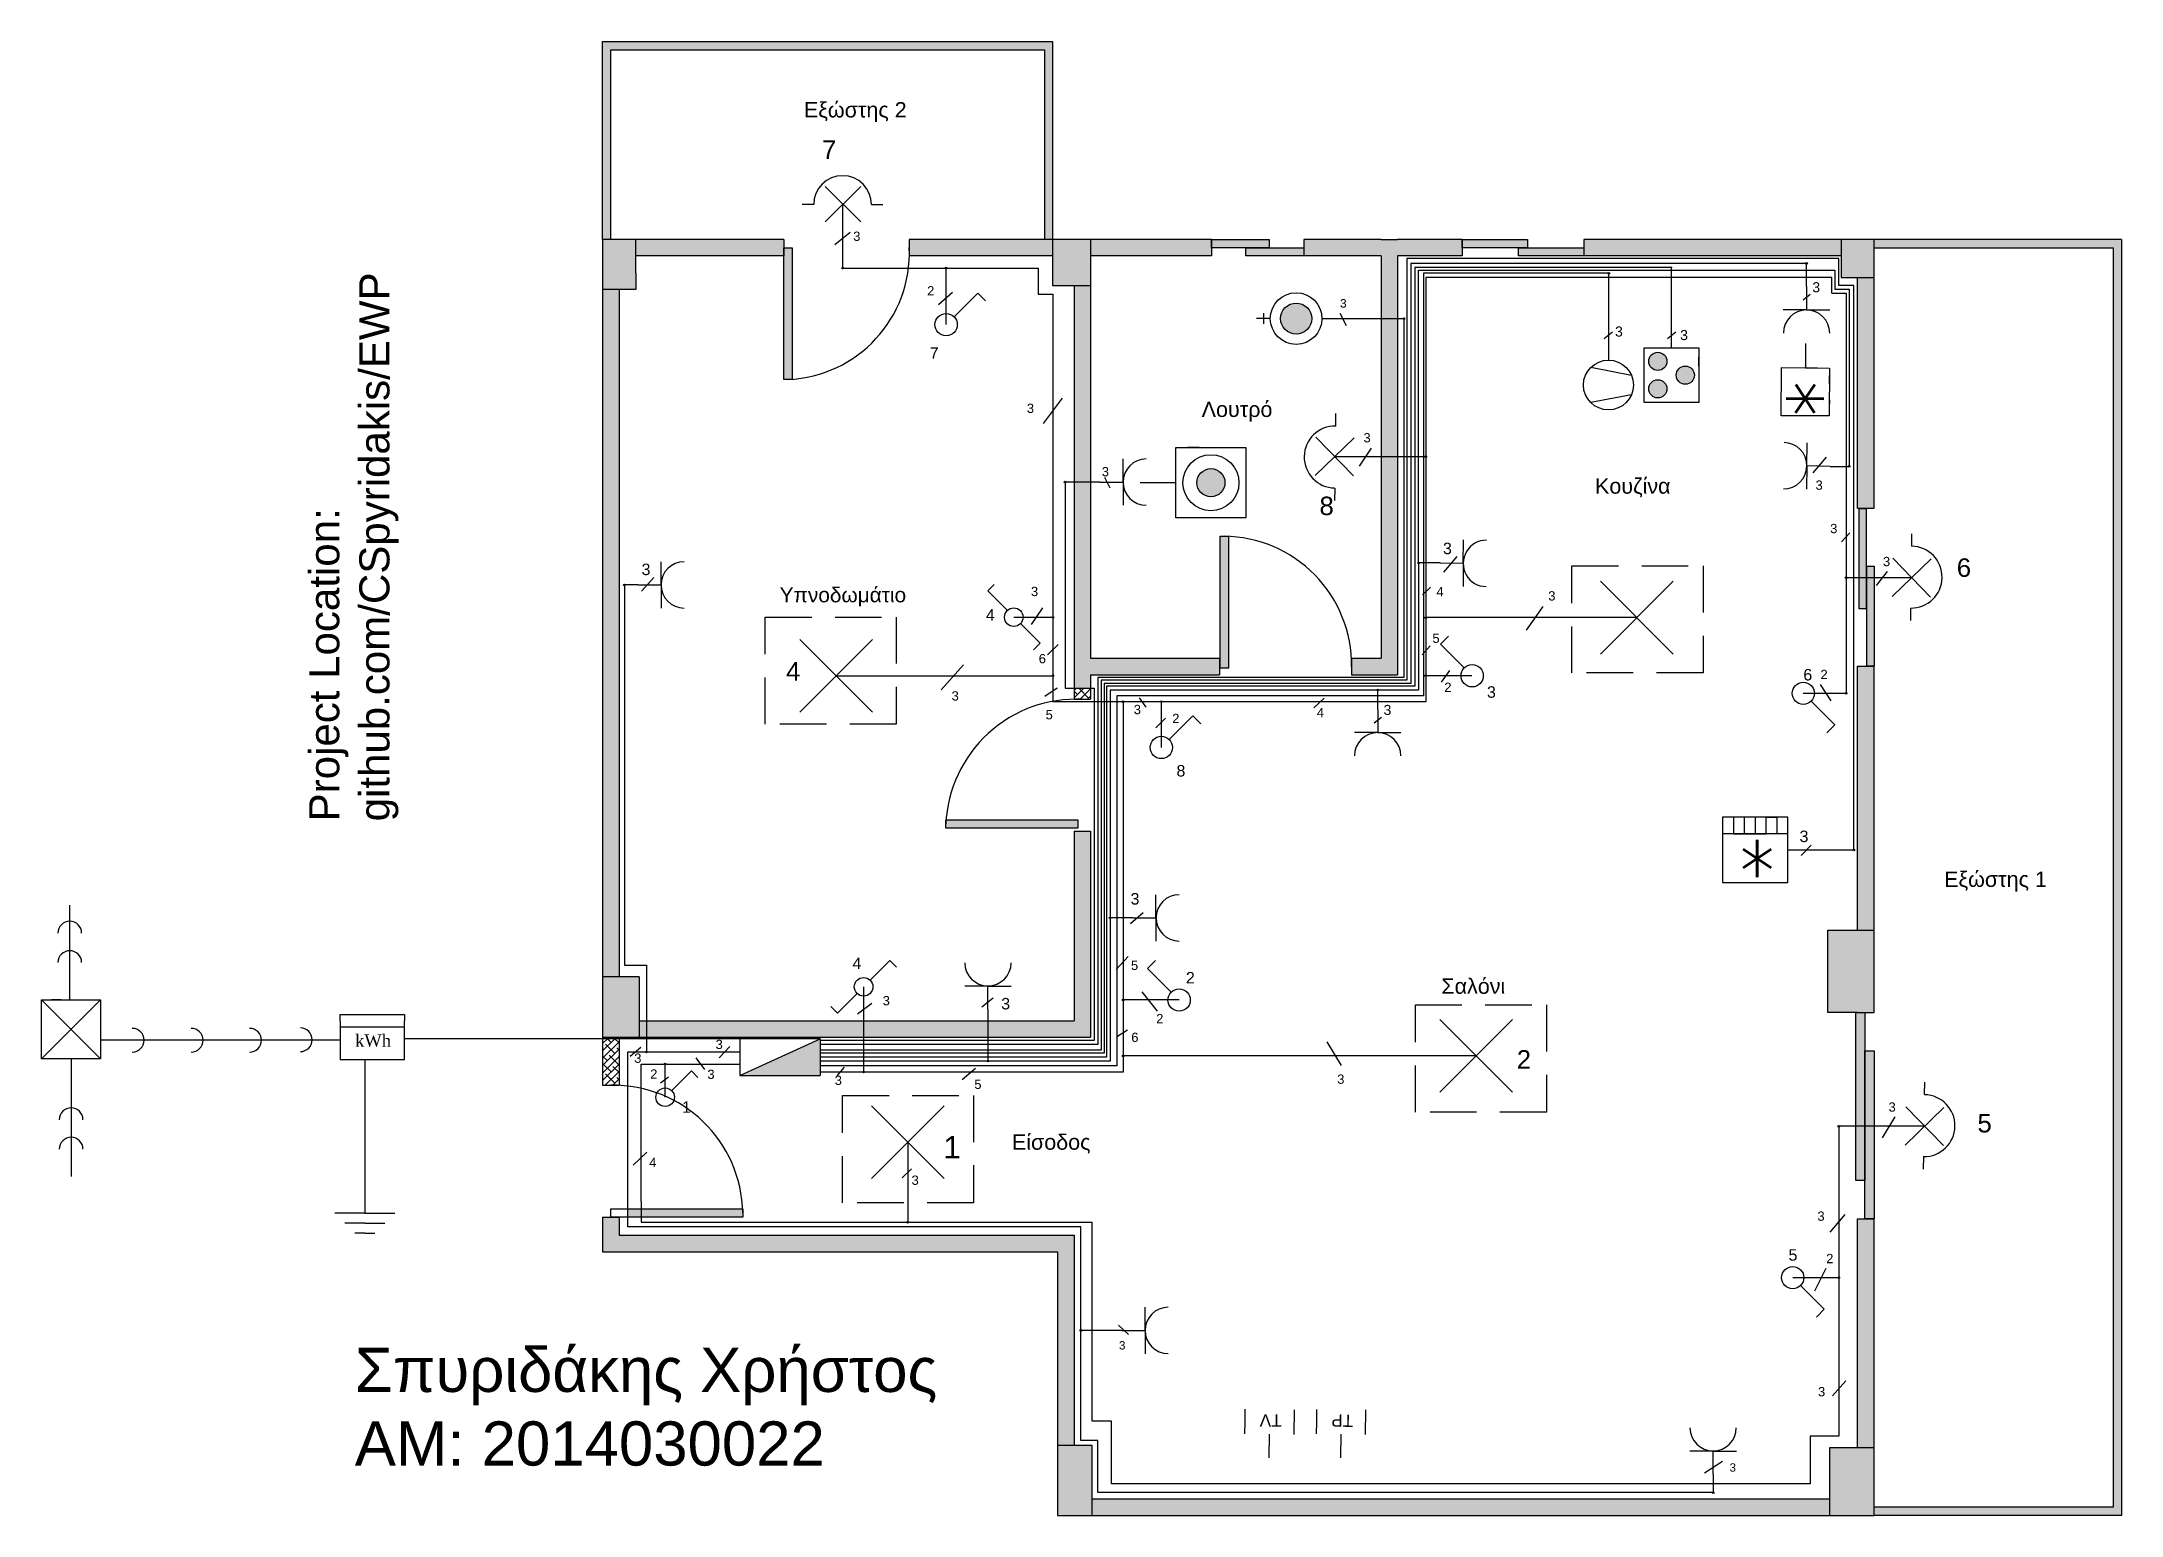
# Model space of a CAD drawing. Header units: millimetres. Extents: x 3 to 145, y 2 to 103.
import ezdxf

# ---------------------------------------------------------------- set-up
doc = ezdxf.new("R2010")
doc.units = ezdxf.units.MM
doc.linetypes.add('DASHDOTX2', pattern=[50.8, 25.4, -12.7, 0, -12.7])
doc.linetypes.add('HIDDEN2', pattern=[4.7625, 3.175, -1.5875])
doc.layers.add('συμβολα', color=254, linetype='Continuous')
doc.styles.get("Standard").update_dxf_attribs({"font": 'arial.ttf'})
doc.styles.add('TXT', font='romans.shx')
pattern_1 = [(45, (-393.8009, 8.25357), (-0.25234437, 0.25234437), []), (135, (-393.8009, 8.25357), (-0.75703312, 0.25234437), [0.8921721, -0.5353033])]
pattern_2 = [(0, (-393.8009, 8.2536), (0, 0.7851114), [0.5709901, -0.2141213]), (90, (-393.8009, 8.2536), (-0.7851114, 5e-17), [0.5709901, -0.2141213])]

# ---------------------------------------------------------------- blocks, each defined once
blk = doc.blocks.new('A$C6360599e')
at = {"layer": 'συμβολα'}
for p, q in [((0.159, 0.159), (0.357, 0.357)), ((0.357, 0.357), (0.423, 0.291))]:
    blk.add_line(p, q, dxfattribs=at)
blk.add_circle((0.093, 0.093), 0.0933, dxfattribs=at)

msp = doc.modelspace()

# ---------------------------------------------------------------- hatches: boundary and pattern name
at = {"true_color": 0x330a0a}
h = msp.add_hatch(dxfattribs=at)
h.set_pattern_fill('ANSI38', color=28, scale=0.1124)
h.set_pattern_definition(pattern_1)
h.paths.add_polyline_path([(71.74, 89.32), (71.74, 102.8), (41.06, 102.8), (41.06, 89.32), (41.62, 89.32), (41.62, 102.24), (71.18, 102.24), (71.18, 89.32), (61.96, 89.32), (61.96, 88.75, -0.016277), (61.97, 88.19), (71.74, 88.19)])
h.paths.add_polyline_path([(53.42, 88.75), (53.42, 89.32), (43.31, 89.32), (43.31, 88.19), (53.42, 88.19)], flags=17)
h.paths.add_polyline_path([(82.56, 89.32), (74.33, 89.32), (74.33, 88.19), (82.56, 88.19)])
h.paths.add_polyline_path([(99.65, 89.32), (95.26, 89.32), (94.14, 89.32), (88.86, 89.32), (88.86, 88.19), (94.14, 88.19), (94.14, 83.92), (95.26, 83.92), (95.26, 88.19), (99.65, 88.19)])
h.paths.add_polyline_path([(74.33, 86.17), (73.2, 86.17), (73.2, 72.77), (74.33, 72.77)])
h.paths.add_polyline_path([(74.33, 72.77), (73.2, 72.77), (73.2, 58.73), (74.33, 58.73), (74.33, 59.64), (83.12, 59.64), (83.12, 60.77), (74.33, 60.77)])
h.paths.add_polyline_path([(95.26, 83.92), (94.14, 83.92), (94.14, 60.77), (92.12, 60.77), (92.12, 60.4, -0.00561), (92.12, 60.21), (92.12, 59.64), (95.26, 59.64)])
h.paths.add_polyline_path([(125.5, 89.32), (107.96, 89.32), (107.96, 88.19), (125.5, 88.19)])
h.paths.add_polyline_path([(127.75, 86.73), (126.62, 86.73), (126.62, 71), (127.75, 71)])
h.paths.add_polyline_path([(42.18, 85.9), (41.06, 85.9), (41.06, 39.05), (42.18, 39.05)])
h.paths.add_polyline_path([(67.33, 36.04), (48.34, 36.04), (48.34, 34.92), (67.33, 34.92)])
h.paths.add_polyline_path([(48.34, 36.04), (43.55, 36.04), (43.55, 34.92), (48.34, 34.92)])
h.paths.add_polyline_path([(74.33, 48.97), (73.2, 48.97), (73.2, 36.04), (67.33, 36.04), (67.33, 34.92), (74.33, 34.92)])
h.paths.add_polyline_path([(73.2, 21.43), (42.18, 21.43), (42.18, 22.66), (41.62, 22.66), (41.06, 22.66), (41.06, 20.3), (72.08, 20.3), (72.08, 7.08), (73.2, 7.08)])
h.paths.add_polyline_path([(124.71, 3.44), (74.43, 3.44), (74.43, 2.32), (124.71, 2.32)])
h.paths.add_polyline_path([(127.75, 22.55), (127.12, 22.55), (126.62, 22.55), (126.62, 6.93), (127.75, 6.93)])
h.paths.add_polyline_path([(127.75, 60.21), (127.26, 60.21), (126.62, 60.21), (126.62, 42.22), (127.75, 42.22)])
at = {"true_color": 0x000000}
h = msp.add_hatch(color=18, dxfattribs=at)
h.dxf.hatch_style = 1
h.paths.add_polyline_path([(74.43, 7.08), (72.08, 7.08), (72.08, 2.32), (74.43, 2.32), (74.43, 3.44), (74.43, 4.81)])
h.paths.add_polyline_path([(127.75, 6.93), (124.71, 6.93), (124.71, 2.32), (127.75, 2.32)])
h.paths.add_polyline_path([(127.75, 42.22), (124.6, 42.22), (124.6, 36.6), (126.62, 36.6), (127.12, 36.6), (127.75, 36.6)])
h.paths.add_polyline_path([(127.75, 89.32), (126.62, 89.32), (125.5, 89.32), (125.5, 86.73), (127.75, 86.73)])
h.paths.add_polyline_path([(74.33, 89.32), (71.74, 89.32), (71.74, 86.17), (74.33, 86.17)])
h.paths.add_polyline_path([(43.31, 89.32), (41.06, 89.32), (41.06, 85.9), (43.31, 85.9), (43.31, 87.03)])
at = {"true_color": 0x58ba48}
h = msp.add_hatch(color=85, dxfattribs=at)
h.dxf.hatch_style = 1
h.paths.add_polyline_path([(88.86, 88.75), (84.92, 88.75), (84.92, 88.19), (88.86, 88.19)])
h.paths.add_polyline_path([(86.5, 89.32), (82.56, 89.32), (82.56, 88.75), (86.5, 88.75)])
h.paths.add_polyline_path([(104.12, 89.32), (99.65, 89.32), (99.65, 88.75), (104.12, 88.75)])
h.paths.add_polyline_path([(107.96, 88.75), (103.49, 88.75), (103.49, 88.19), (107.96, 88.19)])
h.paths.add_polyline_path([(127.21, 70.97), (126.72, 70.97), (126.72, 64.14), (127.21, 64.14)])
h.paths.add_polyline_path([(127.75, 67.04), (127.26, 67.04), (127.26, 60.21), (127.75, 60.21)])
h.paths.add_polyline_path([(127.75, 34), (127.12, 34), (127.12, 22.55), (127.75, 22.55)])
h.paths.add_polyline_path([(127.12, 36.6), (126.49, 36.6), (126.49, 25.16), (127.12, 25.16)])
h.paths.add_polyline_path([(73.45, 49.74), (64.48, 49.74, 0.007899), (64.46, 49.46), (64.46, 49.18), (73.45, 49.18)])
h.paths.add_polyline_path([(83.72, 69.07, 0.008007), (83.44, 69.08), (83.16, 69.08), (83.16, 60.09), (83.72, 60.09)])
h.paths.add_polyline_path([(50.61, 22.94, 0.00794), (50.6, 23.22), (42.77, 23.22), (42.77, 22.66), (50.61, 22.66)])
h.paths.add_polyline_path([(53.98, 88.75), (53.42, 88.75), (53.42, 79.76), (53.7, 79.76, 0.008151), (53.98, 79.78)])
h.paths.add_polyline_path([(74.89, 72.82), (75.7, 72.82), (75.7, 74.12), (74.89, 74.12)], flags=9)
h.paths.add_polyline_path([(91.15, 84.35), (91.9, 84.35), (91.9, 85.55), (91.15, 85.55)], flags=9)
h.paths.add_polyline_path([(81.63, 76.63), (86.98, 76.63), (86.98, 78.79), (81.63, 78.79)], flags=9)
at = {"true_color": 0x330a0a}
h = msp.add_hatch(dxfattribs=at)
h.set_pattern_fill('ANSI38', color=28, scale=0.1124)
h.set_pattern_definition(pattern_1)
h.paths.add_polyline_path([(144.61, 89.32), (127.75, 89.32), (127.75, 88.75), (144.04, 88.75), (144.04, 2.88), (127.75, 2.88), (127.75, 2.32), (144.61, 2.32)])
at = {"true_color": 0x991b1e}
h = msp.add_hatch(color=244, dxfattribs=at)
h.dxf.hatch_style = 1
h.paths.add_polyline_path([(71.76, 63.62, 0.414214), (71.7, 63.56), (71.76, 63.56)])
h.paths.add_polyline_path([(71.76, 63.56), (71.7, 63.56, 0.414214), (71.76, 63.51)])
h.paths.add_polyline_path([(71.81, 63.56, 0.414214), (71.76, 63.62), (71.76, 63.51, 0.414214)])
h.paths.add_polyline_path([(71.76, 59.63, 0.414214), (71.7, 59.57), (71.76, 59.57)])
h.paths.add_polyline_path([(71.76, 59.57), (71.7, 59.57, 0.414214), (71.76, 59.52)])
h.paths.add_polyline_path([(71.81, 59.57, 0.414214), (71.76, 59.63), (71.76, 59.57), (71.76, 59.52, 0.414214)])
h.paths.add_polyline_path([(64.42, 87.36), (64.53, 87.36, 1)])
h.paths.add_polyline_path([(64.48, 87.36), (64.42, 87.36, 0.414214), (64.48, 87.3)])
h.paths.add_polyline_path([(64.53, 87.36), (64.48, 87.36), (64.48, 87.3, 0.414214)])
h.paths.add_polyline_path([(57.42, 87.41, 0.414214), (57.37, 87.36, 1), (57.48, 87.36), (57.42, 87.36)])
h.paths.add_polyline_path([(57.42, 87.41), (57.42, 87.36), (57.48, 87.36, 0.414214)], flags=17)
at = {"true_color": 0x2776bb}
h = msp.add_hatch(color=152, dxfattribs=at)
h.dxf.hatch_style = 1
h.paths.add_polyline_path([(109.6, 87.01), (109.66, 87.01), (109.66, 86.95, 0.414214), (109.71, 87.01, 0.998656)])
h.paths.add_polyline_path([(109.66, 87.01), (109.6, 87.01, 0.415001), (109.66, 86.95)])
at = {"true_color": 0x136734}
h = msp.add_hatch(color=116, dxfattribs=at)
h.dxf.hatch_style = 1
h.paths.add_polyline_path([(113.88, 87.41), (113.94, 87.41), (113.94, 87.36, 0.414214), (113.99, 87.41, 1)])
h.paths.add_polyline_path([(113.94, 87.41), (113.88, 87.41, 0.414214), (113.94, 87.36)], flags=17)
h = msp.add_hatch(color=116, dxfattribs=at)
h.dxf.hatch_style = 1
h.paths.add_polyline_path([(123.08, 87.68, 0.414214), (123.14, 87.62), (123.14, 87.68)], flags=17)
h.paths.add_polyline_path([(123.08, 87.68, 1), (123.19, 87.68, 1)])
h = msp.add_hatch(color=116, dxfattribs=at)
h.dxf.hatch_style = 1
h.paths.add_polyline_path([(95.69, 83.92), (95.69, 83.86, 0.414214), (95.75, 83.92, 1), (95.63, 83.92)], flags=16)
h.paths.add_polyline_path([(95.75, 83.92, 1), (95.63, 83.92, 1)])
at = {"true_color": 0x991b1e}
h = msp.add_hatch(color=244, dxfattribs=at)
h.dxf.hatch_style = 1
h.paths.add_polyline_path([(125.84, 66.31, 0.414214), (125.78, 66.25, 0.414214), (125.84, 66.2)])
h.paths.add_polyline_path([(125.84, 66.31), (125.84, 66.25), (125.9, 66.25, 0.414214)])
h.paths.add_polyline_path([(125.9, 66.25), (125.84, 66.25), (125.84, 66.2, 0.414214)])
h.paths.add_polyline_path([(125.84, 58.43, 0.414214), (125.78, 58.37), (125.84, 58.37)], flags=17)
h.paths.add_polyline_path([(125.9, 58.37, 0.414214), (125.84, 58.43), (125.84, 58.37), (125.78, 58.37, 1)])
h.paths.add_polyline_path([(97.18, 74.57, 0.414214), (97.13, 74.51), (97.18, 74.51)])
h.paths.add_polyline_path([(97.24, 74.51, 0.414214), (97.18, 74.57), (97.18, 74.46, 0.414214)])
h.paths.add_polyline_path([(97.18, 74.51), (97.13, 74.51, 0.414214), (97.18, 74.46)])
at = {"linetype": 'ByBlock', "true_color": 0x2776bb}
h = msp.add_hatch(dxfattribs=at)
h.set_pattern_fill('ANGLE', color=152, scale=0.1124)
h.set_pattern_definition(pattern_2)
h.paths.add_polyline_path([(126.04, 73.9, 0.414214), (125.98, 73.84), (126.04, 73.84)], flags=17)
h.paths.add_polyline_path([(126.1, 73.84, 0.414214), (126.04, 73.9), (126.04, 73.84), (125.98, 73.84, 1)])
at = {"true_color": 0x136734}
h = msp.add_hatch(color=116, dxfattribs=at)
h.dxf.hatch_style = 1
h.paths.add_polyline_path([(72.65, 72.77), (72.59, 72.77), (72.59, 72.72, 0.414214)], flags=17)
h.paths.add_polyline_path([(72.54, 72.77, 1), (72.65, 72.77, 1)])
at = {"true_color": 0x2776bb}
h = msp.add_hatch(color=152, dxfattribs=at)
h.dxf.hatch_style = 1
h.paths.add_polyline_path([(96.69, 67.2, 0.414214), (96.75, 67.26), (96.69, 67.26)], flags=17)
h.paths.add_polyline_path([(96.64, 67.26, 1), (96.75, 67.26, 1)])
h = msp.add_hatch(color=152, dxfattribs=at)
h.dxf.hatch_style = 1
h.paths.add_polyline_path([(42.54, 65.76), (42.6, 65.76, 1), (42.49, 65.76, 0.414214), (42.54, 65.7)])
h.paths.add_polyline_path([(42.6, 65.76), (42.54, 65.76), (42.54, 65.7, 0.414214)], flags=17)
at = {"true_color": 0x991b1e}
h = msp.add_hatch(color=244, dxfattribs=at)
h.dxf.hatch_style = 1
h.paths.add_polyline_path([(97.18, 59.63), (97.18, 59.57), (97.24, 59.57, 0.414214)])
h.paths.add_polyline_path([(97.24, 59.57), (97.18, 59.57), (97.18, 59.51, 0.414214)])
h.paths.add_polyline_path([(97.18, 59.57), (97.18, 59.63, 0.414214), (97.13, 59.57, 0.414214), (97.18, 59.51)])
h.paths.add_polyline_path([(97.18, 63.58), (97.18, 63.53), (97.24, 63.53, 0.414214)])
h.paths.add_polyline_path([(97.24, 63.53), (97.18, 63.53), (97.18, 63.47, 0.414214)])
h.paths.add_polyline_path([(97.18, 63.53), (97.18, 63.58, 0.414214), (97.13, 63.53, 0.414214), (97.18, 63.47)])
at = {"linetype": 'ByBlock', "true_color": 0x330a0a}
h = msp.add_hatch(dxfattribs=at)
h.set_pattern_fill('ANSI38', color=28, scale=0.1123996)
h.paths.add_polyline_path([(42.18, 34.82), (41.06, 34.82), (41.06, 31.65), (41.62, 31.65, -0.007936), (41.9, 31.65), (42.18, 31.65)])
h.paths.add_polyline_path([(74.33, 58.73), (73.2, 58.73), (73.2, 57.96, -0.015773), (73.77, 57.96), (74.33, 57.96)])
at = {"linetype": 'ByBlock', "true_color": 0x2776bb}
h = msp.add_hatch(dxfattribs=at)
h.set_pattern_fill('ANGLE', color=152)
h.set_pattern_definition([(0, (0, 0), (0, 6.985), [5.08, -1.905]), (90, (0, 0), (-6.985, 4e-16), [5.08, -1.905])])
h.paths.add_polyline_path([(93.84, 58.59), (93.96, 58.59, 1)])
h.paths.add_polyline_path([(93.9, 58.59), (93.84, 58.59, 0.414214), (93.9, 58.54)])
h.paths.add_polyline_path([(93.96, 58.59), (93.9, 58.59), (93.9, 58.54, 0.414214)])
at = {"true_color": 0x991b1e}
h = msp.add_hatch(color=244, dxfattribs=at)
h.dxf.hatch_style = 1
h.paths.add_polyline_path([(45.26, 33.09), (45.38, 33.09, 1)])
h.paths.add_polyline_path([(45.32, 33.09), (45.26, 33.09, 0.414214), (45.32, 33.03)])
h.paths.add_polyline_path([(45.38, 33.09), (45.32, 33.09), (45.32, 33.03, 0.414214)])
h.paths.add_polyline_path([(58.85, 32.61, 0.414214), (58.8, 32.55), (58.85, 32.55)])
h.paths.add_polyline_path([(58.85, 32.61), (58.85, 32.55), (58.91, 32.55, 0.414214)])
h.paths.add_polyline_path([(58.91, 32.55), (58.85, 32.55), (58.8, 32.55, 1)])
h.paths.add_polyline_path([(76.55, 37.52), (76.55, 37.47), (76.61, 37.47, 0.414214)])
h.paths.add_polyline_path([(76.61, 37.47), (76.55, 37.47), (76.55, 37.41, 0.414214)])
h.paths.add_polyline_path([(76.55, 37.47), (76.55, 37.52, 0.414214), (76.49, 37.47, 0.414214), (76.55, 37.41)])
h.paths.add_polyline_path([(76.49, 57.79), (76.61, 57.79, 1)])
h.paths.add_polyline_path([(76.55, 57.79), (76.49, 57.79, 0.414214), (76.55, 57.73)])
h.paths.add_polyline_path([(76.61, 57.79), (76.55, 57.79), (76.55, 57.73, 0.414214)])
h.paths.add_polyline_path([(79.09, 57.79), (79.2, 57.79, 1)])
h.paths.add_polyline_path([(79.15, 57.79), (79.09, 57.79, 0.414214), (79.15, 57.73)])
h.paths.add_polyline_path([(79.2, 57.79), (79.15, 57.79), (79.15, 57.73, 0.414214)])
h.paths.add_polyline_path([(125.28, 28.85, 0.414214), (125.34, 28.8), (125.34, 28.85), (125.4, 28.85, 1)])
h.paths.add_polyline_path([(125.4, 28.85), (125.34, 28.85), (125.34, 28.8, 0.414214)])
h.paths.add_polyline_path([(125.34, 18.58), (125.34, 18.47, 0.414214), (125.4, 18.53, 0.414214)])
h.paths.add_polyline_path([(125.34, 18.58, 0.414214), (125.28, 18.53), (125.34, 18.53)])
h.paths.add_polyline_path([(125.34, 18.53), (125.28, 18.53, 0.414214), (125.34, 18.47)])
at = {"true_color": 0x136734}
h = msp.add_hatch(color=116, dxfattribs=at)
h.dxf.hatch_style = 1
h.paths.add_polyline_path([(126.42, 47.69, 0.414214), (126.36, 47.75), (126.36, 47.69), (126.31, 47.69, 1)])
h.paths.add_polyline_path([(126.31, 47.69, 1), (126.42, 47.69, 1)], flags=17)
at = {"true_color": 0x2776bb}
h = msp.add_hatch(color=152, dxfattribs=at)
h.dxf.hatch_style = 1
h.paths.add_polyline_path([(75.65, 43.06), (75.71, 43.06, 0.414214), (75.65, 43.12)], flags=16)
h.paths.add_polyline_path([(75.65, 43.01, 0.414214), (75.71, 43.06, 0.414214), (75.65, 43.12)], flags=17)
h.paths.add_polyline_path([(75.71, 43.06, 1), (75.59, 43.06, 1)])
at = {"true_color": 0x000000}
h = msp.add_hatch(color=18, dxfattribs=at)
h.dxf.hatch_style = 1
h.paths.add_polyline_path([(43.55, 39.05), (41.06, 39.05), (41.06, 34.92), (43.55, 34.92)])
at = {"true_color": 0x2776bb}
h = msp.add_hatch(color=152, dxfattribs=at)
h.dxf.hatch_style = 1
h.paths.add_polyline_path([(44.04, 33.97), (44.04, 33.92), (44.1, 33.92, 0.414214)])
h.paths.add_polyline_path([(44.04, 33.97, 0.414214), (43.98, 33.92), (44.04, 33.92)])
h.paths.add_polyline_path([(44.1, 33.92), (43.98, 33.92, 1)])
h = msp.add_hatch(color=152, dxfattribs=at)
h.dxf.hatch_style = 1
h.paths.add_polyline_path([(67.33, 33.36), (67.33, 33.3), (67.39, 33.3, 0.414214)])
h.paths.add_polyline_path([(67.33, 33.36, 0.414214), (67.28, 33.3), (67.33, 33.3)])
h.paths.add_polyline_path([(67.39, 33.3), (67.33, 33.3), (67.28, 33.3, 1)])
at = {"linetype": 'ByBlock', "true_color": 0x991b1e}
h = msp.add_hatch(dxfattribs=at)
h.set_pattern_fill('ANGLE', color=244, scale=0.1124)
h.set_pattern_definition(pattern_2)
h.paths.add_polyline_path([(76.55, 33.7, 0.414214), (76.49, 33.65, 0.414214), (76.55, 33.59)])
h.paths.add_polyline_path([(76.55, 33.7), (76.55, 33.65), (76.61, 33.65, 0.414214)])
h.paths.add_polyline_path([(76.61, 33.65), (76.55, 33.65), (76.55, 33.59, 0.414214)])
at = {"linetype": 'DASHDOTX2', "true_color": 0x991b1e}
h = msp.add_hatch(color=244, dxfattribs=at)
h.dxf.hatch_style = 1
h.paths.add_polyline_path([(61.81, 22.31), (61.86, 22.31), (61.86, 22.36, 0.414214)], flags=16)
h.paths.add_polyline_path([(61.81, 22.31), (61.92, 22.31, 1)], flags=17)
h.paths.add_polyline_path([(61.92, 22.31, 1), (61.81, 22.31, 1)])
at = {"true_color": 0x2776bb}
h = msp.add_hatch(color=152, dxfattribs=at)
h.dxf.hatch_style = 1
h.paths.add_polyline_path([(73.66, 14.93), (73.71, 14.93, 0.414214), (73.66, 14.98)], flags=17)
h.paths.add_polyline_path([(73.66, 14.87, 0.414214), (73.71, 14.93, 0.414214), (73.66, 14.98)])
h.paths.add_polyline_path([(73.66, 14.98, 0.414214), (73.6, 14.93, 0.414214), (73.66, 14.87)])
h = msp.add_hatch(color=152, dxfattribs=at)
h.dxf.hatch_style = 1
h.paths.add_polyline_path([(116.77, 3.92), (116.77, 3.87), (116.72, 3.87, 1), (116.83, 3.87, 0.414214)], flags=17)
h.paths.add_polyline_path([(116.72, 3.87, 1), (116.83, 3.87, 1)], flags=17)
at = {"layer": 'συμβολα'}
for points in [[(89.4, 83.92, 1), (87.29, 83.92, 1)], [(81.57, 72.73, 1), (83.48, 72.73, 1)]]:
    msp.add_hatch(color=256, dxfattribs=at).paths.add_polyline_path(points)
h = msp.add_hatch(color=256, dxfattribs=at)
h.paths.add_polyline_path([(114.25, 80.06, 1), (115.49, 80.06, 1)])
h.paths.add_polyline_path([(113.63, 79.13, 1), (112.38, 79.13, 1)])
h.paths.add_polyline_path([(113.63, 81, 1), (112.38, 81, 1)])
h = msp.add_hatch(color=256, dxfattribs=at)
h.set_gradient(color1=(255, 255, 255))
h.paths.add_polyline_path([(55.88, 32.31), (55.88, 34.82), (50.42, 32.31)])

# ---------------------------------------------------------------- linework, layer by layer
for p, q in [((41.06, 89.32), (41.06, 102.8)), ((41.06, 102.8), (71.74, 102.8)), ((41.62, 102.24), (71.18, 102.24)), ((41.62, 89.32), (41.62, 102.24)), ((71.18, 102.24), (71.18, 89.32)), ((71.74, 102.8), (71.74, 89.32)), ((41.06, 89.32), (41.06, 31.65)), ((53.42, 89.32), (41.06, 89.32)), ((43.31, 87.03), (43.31, 89.32)), ((53.42, 88.19), (43.31, 88.19)), ((53.42, 89.32), (53.42, 88.19)), ((61.96, 89.32), (61.96, 88.19)), ((71.74, 89.32), (61.96, 89.32)), ((71.74, 88.19), (61.96, 88.19)), ((82.56, 89.32), (71.74, 89.32)), ((71.74, 89.32), (71.74, 86.17)), ((74.33, 89.32), (74.33, 60.77)), ((82.56, 88.19), (74.33, 88.19)), ((82.56, 89.32), (82.56, 88.19)), ((94.14, 89.32), (88.86, 89.32)), ((88.86, 89.32), (88.86, 88.19)), ((94.14, 88.19), (88.86, 88.19)), ((94.14, 89.32), (95.26, 89.32)), ((94.14, 88.19), (94.14, 60.77)), ((99.65, 89.32), (95.26, 89.32)), ((95.26, 88.19), (95.26, 59.64)), ((99.65, 88.19), (95.26, 88.19)), ((99.65, 89.32), (99.65, 88.19)), ((127.75, 89.32), (107.96, 89.32)), ((107.96, 89.32), (107.96, 88.19)), ((125.5, 88.19), (107.96, 88.19)), ((125.5, 89.32), (125.5, 86.73)), ((127.75, 71), (127.75, 89.32)), ((144.61, 89.32), (127.75, 89.32)), ((127.75, 88.75), (144.04, 88.75)), ((144.04, 88.75), (144.04, 2.88)), ((144.61, 89.32), (144.61, 2.32)), ((43.31, 87.03), (43.31, 85.9)), ((125.5, 86.73), (127.75, 86.73)), ((126.62, 71), (126.62, 86.73)), ((43.31, 85.9), (41.06, 85.9)), ((42.18, 85.9), (42.18, 39.05)), ((71.74, 86.17), (71.74, 86.17)), ((71.74, 86.17), (74.33, 86.17)), ((73.2, 86.17), (73.2, 57.96)), ((122.9, 85.19), (123.38, 85.58)), ((91.33, 84.28), (91.74, 83.44)), ((109.34, 82.56), (109.91, 83.01)), ((113.65, 82.56), (114.22, 83.01)), ((124.48, 74.47), (123.57, 73.41)), ((75.28, 73.11), (75.64, 72.37)), ((126.62, 71), (127.75, 71)), ((98.42, 66.63), (99.32, 67.7)), ((43.7, 65.34), (44.55, 66.26)), ((74.33, 60.77), (83.12, 60.77)), ((74.33, 59.64), (83.12, 59.64)), ((74.33, 59.64), (74.33, 57.96)), ((83.12, 60.77), (83.12, 59.64)), ((92.12, 60.77), (94.14, 60.77)), ((92.12, 60.77), (92.12, 59.64)), ((92.12, 59.64), (95.26, 59.64)), ((126.62, 42.22), (126.62, 60.21)), ((126.62, 60.21), (127.75, 60.21)), ((127.75, 36.6), (127.75, 60.21)), ((73.2, 57.96), (74.33, 57.96)), ((93.67, 56.36), (94.15, 56.75)), ((73.2, 48.97), (73.2, 36.04)), ((73.2, 48.97), (74.33, 48.97)), ((74.33, 48.97), (74.33, 34.92)), ((122.78, 47.31), (123.45, 48.02)), ((77.05, 42.68), (77.91, 43.42)), ((124.6, 36.6), (124.6, 42.22)), ((124.6, 42.22), (127.75, 42.22)), ((43.55, 39.05), (41.06, 39.05)), ((43.55, 39.05), (43.55, 34.92)), ((43.55, 39.05), (43.55, 39.05)), ((66.92, 36.99), (67.68, 37.61)), ((43.55, 36.04), (73.2, 36.04)), ((126.62, 36.6), (124.6, 36.6)), ((126.62, 36.6), (127.75, 36.6)), ((41.06, 34.92), (74.33, 34.92)), ((42.18, 34.92), (42.18, 31.65)), ((55.88, 34.82), (55.88, 32.31)), ((41.06, 31.65), (42.18, 31.65)), ((41.06, 22.66), (41.06, 20.3)), ((41.06, 22.66), (42.18, 22.66)), ((42.18, 22.66), (42.18, 21.43)), ((42.18, 21.43), (73.2, 21.43)), ((73.2, 21.43), (73.2, 7.08)), ((126.62, 6.93), (126.62, 22.55)), ((126.62, 22.55), (127.75, 22.55)), ((127.75, 2.32), (127.75, 22.55)), ((41.06, 20.3), (72.08, 20.3)), ((72.08, 20.3), (72.08, 2.32)), ((76.23, 15.3), (76.91, 14.65)), ((74.43, 7.08), (72.08, 7.08)), ((74.43, 4.81), (74.43, 7.08)), ((116.18, 5.23), (117.41, 6.01)), ((127.75, 6.93), (124.71, 6.93)), ((124.71, 6.93), (124.71, 2.32)), ((74.43, 3.44), (74.43, 4.81)), ((74.43, 3.44), (124.71, 3.44)), ((74.43, 2.32), (74.43, 3.44)), ((144.04, 2.88), (127.75, 2.88)), ((72.08, 2.32), (127.75, 2.32)), ((144.61, 2.32), (127.75, 2.32))]:
    msp.add_line(p, q)
at = {"color": 244, "true_color": 0x991b1e}
for p, q in [((57.42, 91.69), (57.42, 87.36)), ((56.88, 88.96), (57.94, 89.82)), ((57.42, 87.36), (70.75, 87.36)), ((64.48, 83.51), (64.48, 87.36)), ((70.75, 87.36), (70.75, 85.58)), ((124.87, 86.73), (97.18, 86.73)), ((97.18, 86.73), (97.18, 57.79)), ((124.87, 85.66), (124.87, 86.73)), ((63.96, 84.89), (64.92, 85.73)), ((70.75, 85.58), (71.76, 85.58)), ((71.76, 85.58), (71.76, 57.79)), ((124.87, 85.66), (125.84, 85.66)), ((125.84, 85.66), (125.84, 58.37)), ((71.11, 76.77), (72.4, 78.49)), ((90.97, 74.51), (97.18, 74.51)), ((92.65, 73.85), (93.47, 75.08)), ((125.52, 68.69), (126.09, 69.32)), ((127.91, 65.73), (128.67, 66.67)), ((96.96, 65.08), (97.49, 65.6)), ((130.31, 66.25), (125.84, 66.25)), ((70.29, 63.06), (71.06, 64.2)), ((104.05, 62.67), (105.18, 64.3)), ((69.09, 63.56), (71.76, 63.56)), ((111.56, 63.53), (97.18, 63.53)), ((71.39, 60.99), (72.11, 61.69)), ((97.48, 61.61), (96.94, 60.99)), ((56.98, 59.57), (71.76, 59.57)), ((64.15, 58.6), (65.66, 60.31)), ((100.33, 59.57), (97.18, 59.57)), ((98.26, 59.13), (98.83, 59.92)), ((71.21, 58.18), (72.05, 58.74)), ((122.92, 58.37), (125.84, 58.37)), ((124.07, 58.96), (124.79, 57.86)), ((97.18, 57.79), (71.76, 57.79)), ((76.55, 57.79), (76.55, 32.55)), ((77.63, 58.06), (78.1, 57.42)), ((79.15, 54.68), (79.15, 57.79)), ((90.25, 58.04), (89.55, 57.37)), ((78.77, 56.01), (79.43, 56.68)), ((76.07, 39.54), (76.88, 40.43)), ((58.85, 38.36), (58.85, 32.55)), ((58.43, 36.51), (59.41, 37.25)), ((80.36, 37.47), (76.55, 37.47)), ((77.83, 38.02), (78.86, 36.69)), ((76.15, 35), (76.84, 35.42)), ((90.44, 34.6), (91.41, 33)), ((43.68, 23.73), (43.68, 33.09)), ((43.68, 33.09), (50.42, 33.09)), ((45.32, 30.83), (45.32, 33.09)), ((47.42, 33.51), (48, 32.73)), ((57.05, 32.28), (57.55, 32.88)), ((65.58, 32.04), (66.47, 32.81)), ((100.61, 33.65), (76.55, 33.65)), ((45, 31.82), (45.54, 32.23)), ((76.55, 32.55), (55.88, 32.55)), ((131.18, 28.85), (125.34, 28.85)), ((125.34, 28.85), (125.34, 7.72)), ((128.31, 28.06), (129.18, 29.5)), ((43.15, 26.19), (44.07, 27.08)), ((43.68, 23.73), (43.68, 22.31)), ((124.74, 21.63), (125.77, 22.84)), ((43.68, 22.31), (74.44, 22.31)), ((74.44, 8.74), (74.44, 22.31)), ((122.2, 18.53), (125.34, 18.53)), ((123.7, 17.63), (124.48, 19.17)), ((124.9, 10.48), (125.82, 11.49)), ((75.75, 8.74), (74.44, 8.74)), ((75.75, 4.48), (75.75, 8.74)), ((125.34, 7.72), (123.38, 7.72)), ((123.38, 7.72), (123.38, 4.48)), ((123.38, 4.48), (75.75, 4.48))]:
    msp.add_line(p, q, dxfattribs=at)
at = {"color": 116, "true_color": 0x136734}
for p, q in [((125.35, 88.02), (95.89, 88.02)), ((95.89, 88.02), (95.89, 59.27)), ((125.35, 86.18), (125.35, 88.02)), ((123.14, 87.68), (96.16, 87.68)), ((96.16, 87.68), (96.16, 59.05)), ((113.94, 87.41), (96.44, 87.41)), ((96.44, 87.41), (96.44, 58.85)), ((123.14, 86.1), (123.14, 87.68)), ((126.36, 86.18), (125.35, 86.18)), ((126.36, 47.69), (126.36, 86.18)), ((91.89, 83.92), (95.69, 83.92)), ((95.69, 83.92), (95.69, 59.44)), ((74.96, 72.77), (72.59, 72.77)), ((72.59, 72.77), (72.59, 58.73)), ((72.59, 58.73), (74.57, 58.73)), ((74.57, 58.73), (74.57, 34.7)), ((95.69, 59.44), (74.82, 59.44)), ((74.82, 59.44), (74.82, 34.43)), ((95.89, 59.27), (75.04, 59.27)), ((75.04, 59.27), (75.04, 34.05)), ((96.16, 59.05), (75.25, 59.05)), ((75.25, 59.05), (75.25, 33.84)), ((96.44, 58.85), (75.42, 58.85)), ((75.42, 58.85), (75.42, 33.56)), ((74.57, 34.7), (55.88, 34.7)), ((74.82, 34.43), (55.88, 34.43)), ((75.04, 34.05), (55.88, 34.05)), ((75.25, 33.84), (55.88, 33.84)), ((75.42, 33.56), (55.88, 33.56))]:
    msp.add_line(p, q, dxfattribs=at)
at = {"color": 152, "linetype": 'ByBlock', "true_color": 0x2776bb}
for p, q in [((96.69, 67.2), (96.69, 87.21)), ((96.69, 87.21), (110.53, 87.21)), ((97.78, 87.01), (97.03, 87.01)), ((97.03, 87.01), (97.03, 58.2)), ((109.66, 87.01), (97.78, 87.01)), ((110.53, 87.21), (125.06, 87.21)), ((125.06, 87.21), (125.06, 85.93)), ((125.06, 85.93), (126.04, 85.93)), ((126.04, 85.93), (126.04, 73.84)), ((124.75, 73.84), (126.04, 73.84)), ((97.03, 58.2), (76.11, 58.2)), ((76.11, 58.2), (76.11, 32.96)), ((93.9, 57.27), (93.9, 58.59)), ((42.93, 33.64), (43.67, 34.25)), ((49, 33.51), (49.74, 34.3)), ((76.11, 32.96), (55.88, 32.96))]:
    msp.add_line(p, q, dxfattribs=at)
at = {"color": 152, "true_color": 0x2776bb}
for p, q in [((109.66, 82.8), (109.66, 87.07)), ((98.15, 67.26), (96.69, 67.26)), ((96.69, 67.26), (96.69, 58.59)), ((43.46, 65.76), (42.54, 65.76)), ((42.54, 65.76), (42.54, 39.83)), ((96.69, 58.59), (75.65, 58.59)), ((75.65, 58.59), (75.65, 33.3)), ((77.2, 43.06), (75.65, 43.06)), ((42.54, 39.83), (44.04, 39.83)), ((44.04, 39.83), (44.04, 33.92)), ((67.33, 36.83), (67.33, 33.3)), ((42.77, 21.99), (42.77, 33.92)), ((42.77, 33.92), (50.42, 33.92)), ((75.65, 33.3), (55.88, 33.3)), ((73.66, 21.99), (42.77, 21.99)), ((73.66, 7.43), (73.66, 21.99)), ((76.46, 14.93), (73.66, 14.93)), ((74.83, 7.43), (73.66, 7.43)), ((74.83, 3.87), (74.83, 7.43)), ((116.77, 5.13), (116.77, 3.87)), ((116.77, 3.87), (74.83, 3.87))]:
    msp.add_line(p, q, dxfattribs=at)
at = {"color": 116, "linetype": 'DASHDOTX2', "true_color": 0x136734}
msp.add_line((113.94, 83.81), (113.94, 87.41), dxfattribs=at)
at = {"linetype": 'HIDDEN2'}
for p, q in [((107.14, 67.06), (116.08, 67.06)), ((107.14, 59.76), (107.14, 67.06)), ((116.08, 67.06), (116.08, 59.76)), ((52.14, 63.57), (61.08, 63.57)), ((52.14, 56.27), (52.14, 63.57)), ((61.08, 63.57), (61.08, 56.27)), ((116.08, 59.76), (107.14, 59.76)), ((61.08, 56.27), (52.14, 56.27)), ((96.47, 37.13), (105.41, 37.13)), ((96.47, 29.82), (96.47, 37.13)), ((105.41, 37.13), (105.41, 29.82)), ((57.41, 30.95), (66.35, 30.95)), ((57.41, 23.64), (57.41, 30.95)), ((66.35, 30.95), (66.35, 23.64)), ((105.41, 29.82), (96.47, 29.82)), ((66.35, 23.64), (57.41, 23.64))]:
    msp.add_line(p, q, dxfattribs=at)
at = {"color": 40, "true_color": 0xf8d731}
for p, q in [((4.73, 37.48), (4.73, 43.93)), ((23.16, 34.72), (6.83, 34.72)), ((50.42, 34.82), (27.56, 34.82)), ((4.82, 33.45), (4.82, 27.47)), ((4.82, 27.47), (4.82, 25.42))]:
    msp.add_line(p, q, dxfattribs=at)
at = {"color": 244, "linetype": 'DASHDOTX2', "true_color": 0x991b1e}
for p, q in [((61.86, 27.77), (61.86, 22.31)), ((61.48, 25.33), (62.12, 25.95))]:
    msp.add_line(p, q, dxfattribs=at)
for points in [[(53.42, 79.76), (53.42, 88.75), (53.98, 88.75), (53.98, 79.76)], [(82.56, 89.32), (86.5, 89.32), (86.5, 88.75), (82.56, 88.75)], [(84.92, 88.75), (88.86, 88.75), (88.86, 88.19), (84.92, 88.19)], [(99.65, 89.32), (104.12, 89.32), (104.12, 88.75), (99.65, 88.75)], [(103.49, 88.75), (107.96, 88.75), (107.96, 88.19), (103.49, 88.19)], [(127.21, 64.14), (126.72, 64.14), (126.72, 70.97), (127.21, 70.97)], [(83.16, 60.09), (83.16, 69.08), (83.72, 69.08), (83.72, 60.09)], [(127.75, 60.21), (127.26, 60.21), (127.26, 67.04), (127.75, 67.04)], [(64.46, 49.74), (73.45, 49.74), (73.45, 49.18), (64.46, 49.18)], [(127.12, 25.16), (126.49, 25.16), (126.49, 36.6), (127.12, 36.6)], [(127.75, 22.55), (127.12, 22.55), (127.12, 34), (127.75, 34)], [(41.62, 23.22), (50.61, 23.22), (50.61, 22.66), (41.62, 22.66)]]:
    msp.add_lwpolyline(points, close=True)
at = {"color": 244, "true_color": 0x991b1e}
for centre in [(57.42, 87.36), (64.48, 87.36), (97.18, 74.51), (125.84, 66.25), (71.76, 63.56), (97.18, 63.53), (71.76, 59.57), (97.18, 59.57), (125.84, 58.37), (76.55, 57.79), (79.15, 57.79), (76.55, 37.47), (45.32, 33.09), (76.55, 33.65), (58.85, 32.55), (125.34, 28.85), (125.34, 18.53)]:
    msp.add_circle(centre, 0.0562, dxfattribs=at)
at = {"color": 152, "true_color": 0x2776bb}
for centre in [(109.66, 87.01), (96.69, 67.26), (42.54, 65.76), (93.9, 58.59), (75.65, 43.06), (44.04, 33.92), (67.33, 33.3), (73.66, 14.93), (116.77, 3.87)]:
    msp.add_circle(centre, 0.0562, dxfattribs=at)
at = {"color": 116, "true_color": 0x136734}
for centre in [(123.14, 87.68), (95.69, 83.92), (72.59, 72.77), (126.36, 47.69)]:
    msp.add_circle(centre, 0.0562, dxfattribs=at)
at = {"color": 152, "linetype": 'ByBlock', "true_color": 0x2776bb}
msp.add_circle((126.04, 73.84), 0.0562, dxfattribs=at)
at = {"color": 244, "linetype": 'DASHDOTX2', "true_color": 0x991b1e}
msp.add_circle((61.86, 22.31), 0.0562, dxfattribs=at)
at = {"color": 85, "true_color": 0x58ba48}
for centre, radius, start, end in [((53.34, 88.39), 8.63, 272.4248, 2.4248), ((83.34, 60.3), 8.78, 359.3572, 89.3572), ((73.36, 49.06), 8.91, 87.4185, 177.4185), ((41.76, 22.8), 8.85, 0.9094, 90.9094)]:
    msp.add_arc(centre, radius, start, end, dxfattribs=at)
at = {"color": 40, "true_color": 0xf8d731}
for centre, start, end in [((4.73, 42.02), 0, 180), ((4.73, 40.01), 0, 180), ((8.99, 34.72), 270, 90), ((13.01, 34.72), 270, 90), ((16.99, 34.72), 270, 90), ((20.45, 34.75), 270, 90), ((4.82, 29.3), 0, 180), ((4.82, 27.29), 0, 180)]:
    msp.add_arc(centre, 0.808, start, end, dxfattribs=at)
at = {"layer": 'συμβολα'}
for p, q in [((56.24, 92.93), (58.67, 90.51)), ((58.67, 92.93), (56.24, 90.51)), ((55.46, 91.69), (54.67, 91.69)), ((59.39, 91.69), (60.17, 91.69)), ((123.14, 86.1), (123.14, 84.51)), ((86.58, 83.92), (85.64, 83.92)), ((86.11, 84.28), (86.11, 83.92)), ((86.11, 83.92), (86.11, 83.56)), ((90.11, 83.92), (90.11, 83.92)), ((90.11, 83.92), (91.89, 83.92)), ((113.94, 81.93), (113.94, 83.81)), ((123.14, 84.51), (121.55, 84.51)), ((123.14, 84.51), (124.72, 84.51)), ((109.65, 81.08), (109.66, 82.8)), ((109.65, 81.08), (109.65, 81.08)), ((112.07, 78.2), (112.07, 81.93)), ((112.07, 81.93), (115.8, 81.93)), ((113.94, 81.93), (113.94, 81.93)), ((113.94, 81.93), (114.87, 81.93)), ((115.8, 81.93), (115.8, 78.2)), ((115.8, 80.68), (115.8, 81.31)), ((123.08, 80.57), (123.09, 82.22)), ((115.8, 79.44), (115.8, 78.82)), ((121.41, 77.3), (121.44, 80.58)), ((121.44, 80.58), (124.71, 80.55)), ((123.08, 80.57), (123.08, 80.57)), ((123.08, 80.57), (123.89, 80.56)), ((124.71, 80.55), (124.69, 77.28)), ((124.71, 79.46), (124.71, 80.01)), ((115.8, 78.2), (112.07, 78.2)), ((124.7, 78.37), (124.69, 77.82)), ((91.04, 76.59), (91.05, 77.44)), ((124.69, 77.28), (121.41, 77.3)), ((89.64, 73.23), (92.29, 75.79)), ((89.68, 75.84), (92.25, 73.19)), ((123.17, 73.87), (123.19, 75.45)), ((76.54, 72.77), (76.54, 74.36)), ((80.13, 75.12), (84.92, 75.12)), ((80.13, 70.33), (80.13, 75.12)), ((80.13, 72.73), (80.13, 73.92)), ((81.73, 75.12), (80.93, 75.12)), ((83.32, 75.12), (84.12, 75.12)), ((84.92, 75.12), (84.92, 70.33)), ((123.17, 73.87), (123.14, 72.28)), ((124.75, 73.84), (123.17, 73.87)), ((74.96, 72.77), (76.54, 72.77)), ((76.54, 72.77), (76.54, 71.19)), ((80.13, 72.73), (77.71, 72.73)), ((80.13, 72.73), (80.13, 72.73)), ((90.97, 72.36), (90.95, 71.52)), ((84.92, 70.33), (80.13, 70.33)), ((99.73, 67.24), (99.74, 68.83)), ((130.31, 68.4), (130.32, 69.25)), ((45.04, 65.76), (45.04, 67.34)), ((98.15, 67.26), (99.73, 67.24)), ((99.73, 67.24), (99.72, 65.66)), ((131.63, 67.54), (128.98, 64.97)), ((131.59, 64.93), (129.02, 67.58)), ((43.46, 65.76), (45.04, 65.76)), ((45.04, 65.76), (45.04, 64.18)), ((67.75, 65.8), (67.31, 65.35)), ((67.31, 65.35), (68.65, 64.01)), ((109.08, 66.01), (114.04, 61.05)), ((114.04, 66.01), (109.08, 61.05)), ((130.23, 64.18), (130.22, 63.33)), ((69.54, 63.12), (70.88, 61.78)), ((54.5, 62.05), (59.46, 57.09)), ((59.46, 62.05), (54.5, 57.09)), ((70.88, 61.78), (70.43, 61.33)), ((93.9, 57.27), (93.9, 55.69)), ((93.9, 55.69), (92.32, 55.69)), ((93.9, 55.69), (95.48, 55.69)), ((121.86, 49.92), (117.42, 49.92)), ((117.42, 49.92), (117.42, 45.47)), ((118.9, 49.92), (118.16, 49.92)), ((118.16, 49.92), (118.16, 48.8)), ((118.9, 48.8), (118.9, 49.92)), ((119.64, 49.92), (119.64, 48.8)), ((120.38, 48.8), (120.38, 49.92)), ((120.38, 49.92), (121.12, 49.92)), ((121.12, 49.92), (121.12, 48.8)), ((121.86, 45.47), (121.86, 49.92)), ((121.86, 48.8), (117.42, 48.8)), ((118.16, 48.8), (120.38, 48.8)), ((119.64, 48.8), (118.9, 48.8)), ((121.86, 47.69), (121.86, 48.8)), ((121.86, 47.69), (121.86, 47.69)), ((117.42, 45.47), (121.86, 45.47)), ((78.78, 43.06), (78.78, 44.64)), ((77.2, 43.06), (78.78, 43.06)), ((78.78, 43.06), (78.78, 41.48)), ((59.3, 38.81), (60.64, 40.15)), ((60.64, 40.15), (61.09, 39.7)), ((67.33, 38.41), (65.75, 38.41)), ((67.33, 36.83), (67.33, 38.41)), ((67.33, 38.41), (68.92, 38.41)), ((2.81, 37.48), (6.83, 37.48)), ((2.81, 33.45), (2.81, 37.48)), ((4.15, 37.48), (3.48, 37.48)), ((5.49, 37.48), (6.16, 37.48)), ((6.83, 37.48), (6.83, 33.45)), ((56.62, 37.02), (57.07, 36.57)), ((57.07, 36.57), (58.41, 37.91)), ((2.81, 35.46), (2.81, 36.47)), ((2.81, 35.46), (2.81, 35.46)), ((23.16, 36.03), (23.16, 36.47)), ((23.16, 36.47), (27.56, 36.47)), ((23.16, 36.03), (23.16, 33.4)), ((27.56, 35.6), (23.16, 35.6)), ((27.56, 36.47), (27.56, 36.03)), ((27.56, 33.4), (27.56, 36.03)), ((98.13, 36.13), (103.09, 31.17)), ((103.09, 36.13), (98.13, 31.17)), ((55.88, 34.82), (50.42, 34.82)), ((50.42, 34.82), (50.42, 32.31)), ((50.42, 32.31), (55.88, 34.82)), ((55.88, 34.82), (55.88, 32.31)), ((6.83, 33.45), (2.81, 33.45)), ((23.16, 33.4), (27.56, 33.4)), ((24.84, 33.4), (24.84, 22.92)), ((45.77, 31.28), (47.11, 32.62)), ((47.11, 32.62), (47.55, 32.17)), ((50.42, 32.31), (55.88, 32.31)), ((131.18, 31.01), (131.2, 31.85)), ((59.38, 30.25), (64.34, 25.29)), ((64.34, 30.25), (59.38, 25.29)), ((132.51, 30.14), (129.86, 27.57)), ((132.47, 27.53), (129.9, 30.18)), ((131.11, 26.78), (131.1, 25.93)), ((24.84, 22.92), (22.8, 22.92)), ((24.84, 22.92), (26.2, 22.92)), ((26.2, 22.92), (26.89, 22.92)), ((24.84, 22.24), (23.48, 22.24)), ((24.84, 21.56), (24.16, 21.56)), ((24.84, 22.24), (26.2, 22.24)), ((24.84, 21.56), (25.52, 21.56)), ((78.04, 14.93), (78.04, 16.51)), ((76.46, 14.93), (78.04, 14.93)), ((78.04, 14.93), (78.04, 13.34)), ((84.85, 7.88), (84.86, 8.72)), ((84.86, 8.72), (84.87, 9.56)), ((88.2, 7.84), (88.22, 9.52)), ((89.73, 7.87), (89.74, 8.71)), ((89.74, 8.71), (89.75, 9.54)), ((93.08, 7.83), (93.1, 9.51)), ((86.51, 6.25), (86.53, 7.86)), ((91.38, 6.24), (91.4, 7.85)), ((116.77, 6.71), (115.19, 6.71)), ((116.77, 5.13), (116.77, 6.71)), ((116.77, 6.71), (118.36, 6.71))]:
    msp.add_line(p, q, dxfattribs=at)
at = {"layer": 'συμβολα', "ltscale": 0.1}
for p, q in [((111.21, 80.03), (108.44, 80.59)), ((111.2, 78.73), (108.43, 78.2))]:
    msp.add_line(p, q, dxfattribs=at)
at = {"layer": 'συμβολα', "color": 116, "true_color": 0x136734}
msp.add_line((121.86, 47.69), (126.36, 47.69), dxfattribs=at)
at = {"layer": 'συμβολα', "ltscale": 0.3}
for p, q in [((2.81, 37.48), (6.83, 33.45)), ((6.83, 37.48), (2.81, 33.45))]:
    msp.add_line(p, q, dxfattribs=at)
at = {"layer": 'συμβολα'}
for centre, radius in [((88.34, 83.92), 1.76), ((88.34, 83.92), 1.06), ((109.63, 79.39), 1.7), ((113, 81), 0.621), ((113, 79.13), 0.621), ((114.87, 80.06), 0.621), ((82.53, 72.73), 1.91), ((82.53, 72.73), 0.957), ((69.09, 63.56), 0.632), ((58.85, 38.36), 0.632), ((45.32, 30.83), 0.632)]:
    msp.add_circle(centre, radius, dxfattribs=at)
for centre, radius, start, end in [((57.42, 91.69), 1.97, 360, 180), ((123.14, 82.93), 1.58, 0, 180), ((91, 74.48), 2.11, 89.0169, 269.0169), ((121.58, 73.89), 1.58, 269.1878, 89.1878), ((78.12, 72.77), 1.58, 90, 270), ((101.31, 67.23), 1.58, 89.5939, 269.5939), ((130.27, 66.29), 2.11, 269.0169, 89.0169), ((46.62, 65.76), 1.58, 90, 270), ((93.9, 54.11), 1.58, 0, 180), ((80.37, 43.06), 1.58, 90, 270), ((67.33, 40), 1.58, 180, 0), ((131.15, 28.89), 2.11, 269.0169, 89.0169), ((79.62, 14.93), 1.58, 90, 270), ((116.77, 8.3), 1.58, 180, 0)]:
    msp.add_arc(centre, radius, start, end, dxfattribs=at)

# ---------------------------------------------------------------- block references
at = {"xscale": 8.150744600689963, "yscale": 8.150744600689963, "zscale": 8.150744600689963}
for p in [(63.72, 82.75), (78.39, 53.92)]:
    msp.add_blockref('A$C6360599e', p, dxfattribs=at)
for p, rotation in [((101.1, 58.81), 90), ((122.16, 59.13), 270.000000000098), ((81.12, 36.7), 89.9999999999453), ((121.44, 19.29), 270.0000000001124)]:
    msp.add_blockref('A$C6360599e', p, dxfattribs=dict(at, rotation=rotation))

# ---------------------------------------------------------------- texts
at = {"attachment_point": 1}
for s, width, gutter_width, heights, insert, char_height in [('{\\fArial|b0|i0|c161|p34;Εξώστης 2}', 24.0419, 5.25, [0], (54.78, 98.68), 1.049), ('7', 4.8992, 6.29, [0], (56.01, 96.07), 1.26), ('3', 2.1996, 3.16, [0], (58.14, 89.85), 0.633), ('2', 2.1996, 3.16, [0], (63.18, 86.13), 0.633), ('3', 1.5956, 2.91, [0], (91.33, 85.25), 0.583), ('3', 1.8991, 3.44, [0], (123.53, 86.4), 0.687), ('3', 1.8991, 3.44, [0], (110.08, 83.38), 0.687), ('3', 1.8991, 3.44, [0], (114.52, 83.14), 0.687), ('3', 2.1996, 3.16, [0], (69.98, 78.12), 0.633), ('{\\fArial|b0|i0|c161|p34;Λουτρό}', 32.5304, 5.25, [0], (81.9, 78.26), 1.049), ('3', 2.1996, 3.16, [0], (92.93, 76.11), 0.633), ('3', 2.1996, 3.16, [0], (75.09, 73.8), 0.633), ('{\\fArial|b0|i0|c161|p34;Κουζίνα}', 29.6133, 5.25, [0], (108.72, 73.03), 1.049), ('3', 2.1996, 3.16, [0], (123.75, 72.88), 0.633), ('8', 6.4196, 6.29, [0], (89.93, 71.78), 1.26), ('3', 2.1996, 3.16, [0], (124.75, 69.92), 0.633), ('3', 2.1996, 3.16, [0], (128.35, 67.67), 0.633), ('6', 5.3849, 6.29, [0], (133.38, 67.57), 1.26), ('{\\fArial|b0|i0|c161|p34;Υπνοδωμάτιο}', 46.5323, 5.08, [1.3], (53.13, 65.59), 1.0152), ('3', 2.1996, 3.16, [0], (70.26, 65.63), 0.633), ('4', 2.1996, 3.16, [0], (97.9, 65.61), 0.633), ('3', 2.1996, 3.16, [0], (105.53, 65.33), 0.633), ('5', 2.1996, 3.16, [0], (97.63, 62.44), 0.633), ('6', 2.1996, 3.16, [0], (70.79, 61.05), 0.633), ('4', 6.4196, 6.29, [0], (53.56, 60.5), 1.26), ('2', 2.1996, 3.16, [0], (124.09, 59.97), 0.633), ('3', 2.1996, 3.16, [0], (64.85, 58.51), 0.633), ('2', 2.1996, 3.16, [0], (98.44, 59.1), 0.633), ('5', 2.1996, 3.16, [0], (71.26, 57.23), 0.633), ('3', 2.1996, 3.16, [0], (77.27, 57.58), 0.633), ('2', 2.1996, 3.16, [0], (79.89, 56.97), 0.633), ('4', 2.1996, 3.16, [0], (89.75, 57.37), 0.633), ('3', 1.8991, 3.44, [0], (94.3, 57.58), 0.687), ('{\\fArial|b0|i0|c161|p34;Εξώστης 1}', 24.0419, 5.25, [0], (132.52, 46.22), 1.049), ('5', 2.1996, 3.16, [0], (77.08, 40.14), 0.633), ('{\\fArial|b0|i0|c161|p34;Σαλόνι}', 20.5967, 5.25, [0], (98.24, 38.93), 1.049), ('3', 2.1996, 3.16, [0], (60.15, 37.73), 0.633), ('2', 2.1996, 3.16, [0], (78.8, 36.51), 0.633), ('3', 2.1996, 3.16, [0], (48.76, 34.75), 0.633), ('6', 2.1996, 3.16, [0], (77.1, 35.23), 0.633), ('2', 22.3639, 6.29, [0], (103.38, 34.04), 1.26), ('3', 2.1996, 3.16, [0], (43.21, 33.81), 0.633), ('2', 2.1996, 3.16, [0], (44.3, 32.73), 0.633), ('3', 2.1996, 3.16, [0], (48.2, 32.71), 0.633), ('{\\fArial|b0|i0|c161|p34;3}', 2.1996, 3.16, [0], (56.88, 32.3), 0.6327), ('5', 2.1996, 3.16, [0], (66.4, 32.03), 0.633), ('3', 2.1996, 3.16, [0], (91.14, 32.38), 0.633), ('3', 2.1996, 3.16, [0], (128.73, 30.48), 0.633), ('{\\fArial|b0|i0|c161|p34;Είσοδος}', 20.5967, 5.25, [0], (68.96, 28.3), 1.049), ('5', 6.5885, 6.29, [0], (134.79, 29.69), 1.26), ('\\pxt1;1', 0.8095, 7.63, [0], (64.29, 28.18), 1.526), ('4', 2.1996, 3.16, [0], (44.23, 26.7), 0.633), ('3', 2.1996, 3.16, [0], (62.12, 25.49), 0.633), ('3', 2.1996, 3.16, [0], (123.88, 23.04), 0.633), ('2', 2.1996, 3.16, [0], (124.48, 20.15), 0.633), ('3', 3.1855, 2.84, [0], (76.26, 14.2), 0.568), ('{\\fArial|b0|i0|c161|p34;Σπυριδάκης Χρήστος\\PΑΜ: 2014030022}', 357.8814, 15.06, [0], (24.16, 13.75), 3.012), ('3', 2.1996, 3.16, [0], (123.92, 11.07), 0.633), ('3', 3.1855, 2.84, [0], (117.89, 5.87), 0.568)]:
    msp.add_mtext_dynamic_manual_height_columns(s, width=width, gutter_width=gutter_width, heights=heights, dxfattribs=dict(at, insert=insert, char_height=char_height))
at = {"color": 152, "linetype": 'ByBlock', "true_color": 0x2776bb, "insert": (21.05, 49.64), "char_height": 2.0516, "attachment_point": 1, "rotation": 90}
msp.add_mtext_dynamic_manual_height_columns('Project Location:\\Pgithub.com/CSpyridakis/EWP', width=1307.1921, gutter_width=10.26, heights=[0], dxfattribs=at)
at = {"color": 116, "true_color": 0x136734, "char_height": 0.783, "attachment_point": 1}
for s, heights, insert in [('{\\C256;7}', [0], (63.36, 81.96)), ('{\\C256;3}', [0], (98.35, 68.64)), ('{\\C256;3}', [0], (43.71, 67.21)), ('{\\C256;4}', [0.8], (67.19, 64.11)), ('{\\C256;6}', [0], (122.92, 60.03)), ('{\\C256;3}', [0], (101.35, 58.85)), ('{\\C256;8}', [0], (80.18, 53.48)), ('{\\C256;3}', [0], (122.66, 49.01)), ('{\\C256;3}', [0], (77.05, 44.75)), ('{\\C256;4}', [0], (58.09, 40.35)), ('{\\C256;2}', [0], (80.82, 39.37)), ('{\\C256;3}', [0], (68.23, 37.6)), ('{\\C256;1}', [0], (46.47, 30.55)), ('{\\C256;5}', [0], (121.91, 20.47))]:
    msp.add_mtext_dynamic_manual_height_columns(s, width=1.5486, gutter_width=3.92, heights=heights, dxfattribs=dict(at, insert=insert))
at = {"layer": 'συμβολα', "style": 'TXT'}
msp.add_text('*', height=4.45, rotation=180, dxfattribs=at).set_placement((121.29, 50.29))
at = {"layer": 'συμβολα'}
for s, p in [('TV', (87.36, 9.2)), ('TP', (92.24, 9.19))]:
    msp.add_text(s, height=0.838, rotation=179.342, dxfattribs=at).set_placement(p)
at = {"layer": 'συμβολα', "insert": (124.34, 79.99), "char_height": 4.5, "width": 3.9183, "attachment_point": 1, "rotation": 269.602, "style": 'TXT'}
msp.add_mtext('*', dxfattribs=at)
at = {"layer": 'συμβολα', "insert": (24.18, 35.11), "char_height": 0.8343, "width": 3.5128, "attachment_point": 1}
msp.add_mtext('{\\fTimes New Roman|b0|i0|c0|p18;kWh}', dxfattribs=at)

doc.saveas('drawing.dxf')
